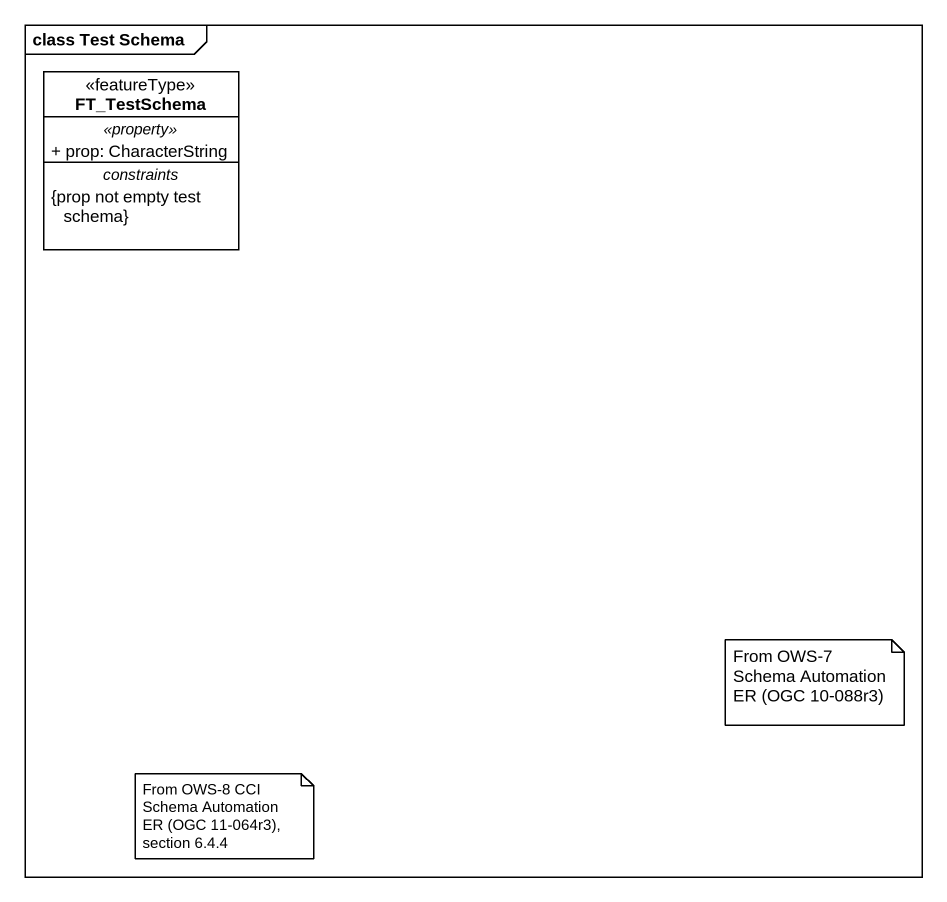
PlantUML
@startuml
mainframe class Test Schema
hide circle
hide empty members
skinparam classAttributeIconSize 0
class FT_TestSchema <<featureType>> {
  .. <<property>> ..
  + prop: CharacterString
  -- constraints --
  {prop not empty test schema}
}
note as N1
  From OWS-7 Schema Automation ER (OGC 10-088r3)
end note
note as N2
  From OWS-8 CCI Schema Automation ER (OGC 11-064r3), section 6.4.4
end note
@enduml
